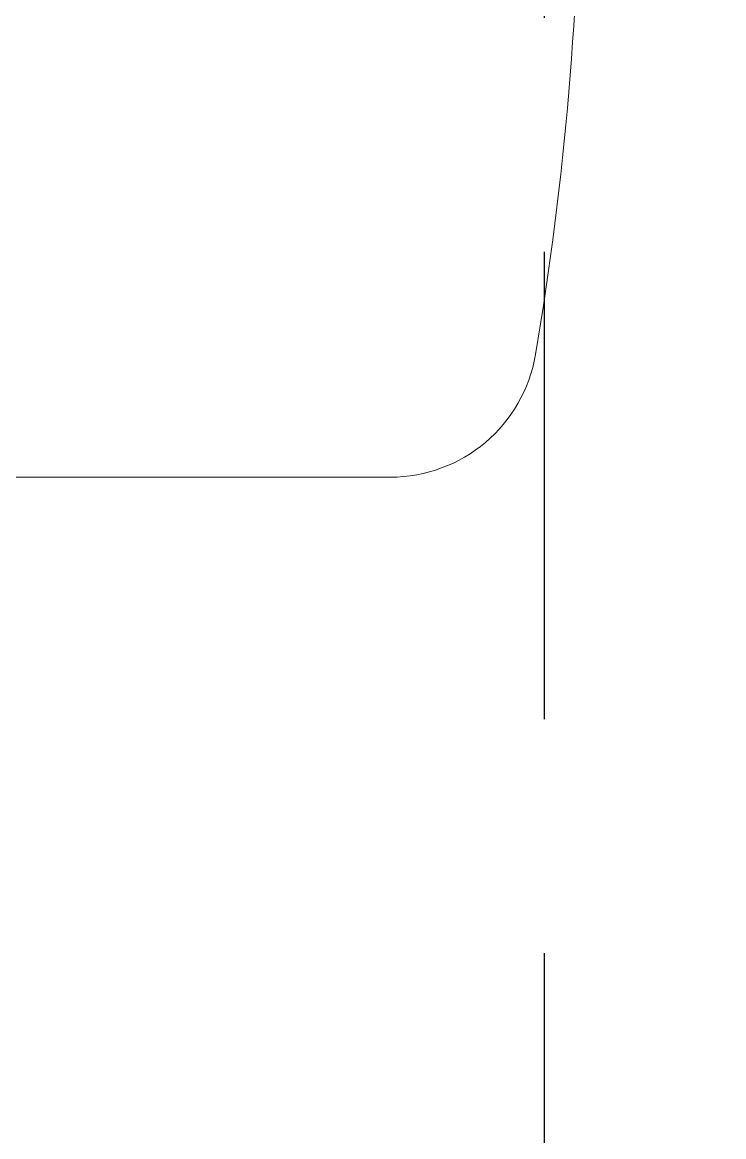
# Model space of a CAD drawing. Header units: inches. Extents: x -12418 to 57169, y -29325 to 19878.
# Drawn here: x 24415.8 to 24653.9, y -12826.2 to -12447.8 of the extents above; entities that cross this region are included whole.
import ezdxf

# ---------------------------------------------------------------- set-up
doc = ezdxf.new("R2010")
doc.units = ezdxf.units.IN
doc.header["$LTSCALE"] = 25
doc.header["$MEASUREMENT"] = 0
doc.linetypes.add('DASHDOT', pattern=[25.4, 12.7, -6.35, 0, -6.35])
doc.linetypes.add('HIDDEN', pattern=[9.525, 6.35, -3.175])
doc.layers.get('0').update_dxf_attribs({"color": 8})
for name, color, linetype, lineweight in [('00-Ground Floor$0$LOADING', 253, 'Continuous', 5), ('E-LITE-CLNG-CNDT', 6, 'DASHDOT', 35), ('E-POWR-FLOR-CNDT', 6, 'HIDDEN', 25)]:
    doc.layers.add(name, color=color, linetype=linetype, lineweight=lineweight)

# ---------------------------------------------------------------- blocks, each defined once
blk = doc.blocks.new('00-Ground Floor$0$GF21018-P')
at = {"color": 0}
blk.add_line((0.22049, 0.47563), (0.22049, 0.0675), dxfattribs=at)
for centre, radius, start, end in [((-0.0001, -0.52948), 1.06948, 80.36712, 99.63288), ((0.17049, 0.47563), 0.05, 0, 80.3671)]:
    blk.add_arc(centre, radius, start, end, dxfattribs=at)
blk = doc.blocks.new('00-Ground Floor')
at = {"layer": '00-Ground Floor$0$LOADING', "extrusion": (-7.77426e-06, 2.24021e-05, 1), "xscale": 1000, "yscale": 1000, "zscale": 1000, "rotation": 269.9985892449481}
blk.add_blockref('00-Ground Floor$0$GF21018-P', (24065.06, -12381.79, -0.48), dxfattribs=at)

msp = doc.modelspace()

# ---------------------------------------------------------------- linework, layer by layer
at = {"layer": 'E-POWR-FLOR-CNDT', "elevation": 0}
msp.add_lwpolyline([(24073.25, -12088.88), (24196.99, -12212.62), (24517.95, -12212.62, -0.414214), (24592.95, -12287.62), (24592.95, -13219.94), (24716.7, -13343.68)], format="xyb", dxfattribs=at)

# ---------------------------------------------------------------- block references
at = {"layer": 'E-LITE-CLNG-CNDT'}
msp.add_blockref('00-Ground Floor', (0, 0), dxfattribs=at)

doc.saveas('drawing.dxf')
